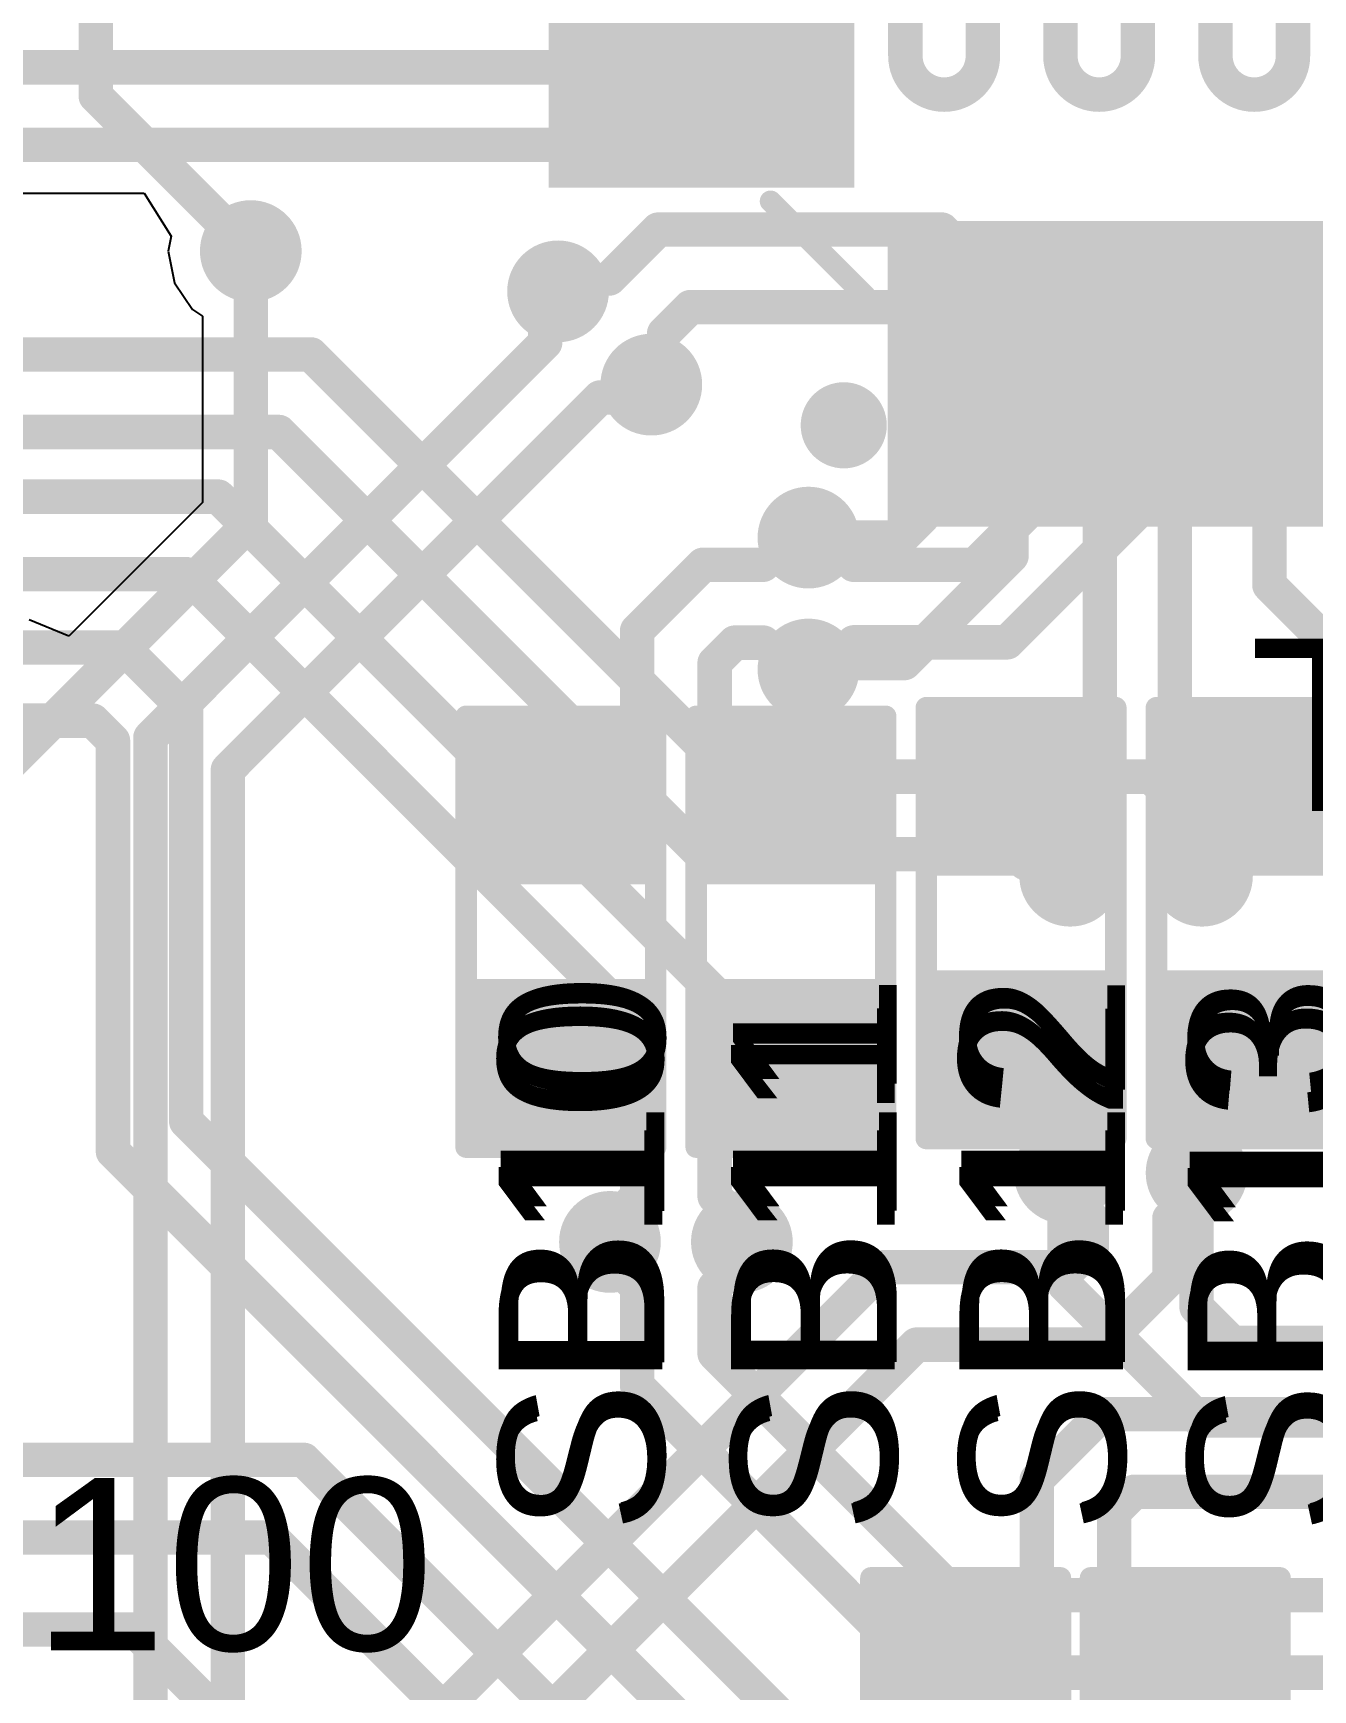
# Model space of a CAD drawing. Header units: millimetres. Extents: x -0.71 to 2.98, y -0.65 to 2.9.
# Drawn here: x 0.4425 to 0.7396, y 0.768 to 1.1526 of the extents above; entities that cross this region are included whole.
import ezdxf

# ---------------------------------------------------------------- set-up
doc = ezdxf.new("R2010")
doc.units = ezdxf.units.MM
doc.header["$MEASUREMENT"] = 0
for name, color, linetype in [('BottomLayer', 5, 'Continuous'), ('BottomOverlay', 54, 'Continuous'), ('BottomSolder', 6, 'Continuous'), ('Mechanical2', 216, 'Continuous'), ('TopLayer', 1, 'Continuous'), ('TopOverlay', 2, 'Continuous'), ('TopPaste', 8, 'Continuous'), ('TopSolder', 216, 'Continuous'), ('ViaHoleLayer', 16, 'Continuous')]:
    doc.layers.add(name, color=color, linetype=linetype)
doc.styles.add('Arial', font='', dxfattribs={"height": 0.2})
doc.styles.get('Arial').set_extended_font_data('Arial')

# ---------------------------------------------------------------- blocks, each defined once
blk = doc.blocks.new('SOLDER_BRIDGE_47')
at = {"layer": 'TopLayer'}
for points in [[(-0.045, -0.0175), (-0.045, 0.0175), (-0.015, 0.0175), (-0.015, -0.0175)], [(0.015, -0.0175), (0.015, 0.0175), (0.045, 0.0175), (0.045, -0.0175)]]:
    blk.add_hatch(color=1, dxfattribs=at).paths.add_polyline_path(points)
at = {"layer": 'TopPaste'}
for points in [[(-0.045, -0.0175), (-0.045, 0.0175), (-0.015, 0.0175), (-0.015, -0.0175)], [(0.015, -0.0175), (0.015, 0.0175), (0.045, 0.0175), (0.045, -0.0175)]]:
    blk.add_hatch(color=8, dxfattribs=at).paths.add_polyline_path(points)
at = {"layer": 'TopSolder'}
for points in [[(-0.049, -0.0215), (-0.049, 0.0215), (-0.011, 0.0215), (-0.011, -0.0215)], [(0.011, -0.0215), (0.011, 0.0215), (0.049, 0.0215), (0.049, -0.0215)]]:
    blk.add_hatch(color=216, dxfattribs=at).paths.add_polyline_path(points)
at = {"layer": 'TopOverlay', "const_width": 0.005}
for points in [[(-0.05, -0.022), (-0.05, 0.022)], [(0.05, 0.022), (-0.05, 0.022)], [(0.05, -0.022), (0.05, 0.022)], [(0.05, -0.022), (-0.05, -0.022)]]:
    blk.add_lwpolyline(points, dxfattribs=at)
at = {"layer": 'TopOverlay', "const_width": 0.0025}
for points in [[(-0.05125, 0.022, 1), (-0.04875, 0.022, 1)], [(-0.05125, 0.022, 1), (-0.04875, 0.022, 1)], [(0.04875, 0.022, 1), (0.05125, 0.022, 1)], [(0.04875, 0.022, 1), (0.05125, 0.022, 1)], [(-0.05125, -0.022, 1), (-0.04875, -0.022, 1)], [(-0.05125, -0.022, 1), (-0.04875, -0.022, 1)], [(0.04875, -0.022, 1), (0.05125, -0.022, 1)], [(0.04875, -0.022, 1), (0.05125, -0.022, 1)]]:
    blk.add_lwpolyline(points, format="xyb", close=True, dxfattribs=at)
blk = doc.blocks.new('SOLDER_BRIDGE_49')
at = {"layer": 'TopLayer'}
for points in [[(-0.045, -0.0175), (-0.045, 0.0175), (-0.015, 0.0175), (-0.015, -0.0175)], [(0.015, -0.0175), (0.015, 0.0175), (0.045, 0.0175), (0.045, -0.0175)]]:
    blk.add_hatch(color=1, dxfattribs=at).paths.add_polyline_path(points)
at = {"layer": 'TopPaste'}
for points in [[(-0.045, -0.0175), (-0.045, 0.0175), (-0.015, 0.0175), (-0.015, -0.0175)], [(0.015, -0.0175), (0.015, 0.0175), (0.045, 0.0175), (0.045, -0.0175)]]:
    blk.add_hatch(color=8, dxfattribs=at).paths.add_polyline_path(points)
at = {"layer": 'TopSolder'}
for points in [[(-0.049, -0.0215), (-0.049, 0.0215), (-0.011, 0.0215), (-0.011, -0.0215)], [(0.011, -0.0215), (0.011, 0.0215), (0.049, 0.0215), (0.049, -0.0215)]]:
    blk.add_hatch(color=216, dxfattribs=at).paths.add_polyline_path(points)
at = {"layer": 'TopOverlay', "const_width": 0.005}
for points in [[(-0.05, -0.022), (-0.05, 0.022)], [(0.05, 0.022), (-0.05, 0.022)], [(0.05, -0.022), (0.05, 0.022)], [(0.05, -0.022), (-0.05, -0.022)]]:
    blk.add_lwpolyline(points, dxfattribs=at)
at = {"layer": 'TopOverlay', "const_width": 0.0025}
for points in [[(-0.05125, 0.022, 1), (-0.04875, 0.022, 1)], [(-0.05125, 0.022, 1), (-0.04875, 0.022, 1)], [(0.04875, 0.022, 1), (0.05125, 0.022, 1)], [(0.04875, 0.022, 1), (0.05125, 0.022, 1)], [(-0.05125, -0.022, 1), (-0.04875, -0.022, 1)], [(-0.05125, -0.022, 1), (-0.04875, -0.022, 1)], [(0.04875, -0.022, 1), (0.05125, -0.022, 1)], [(0.04875, -0.022, 1), (0.05125, -0.022, 1)]]:
    blk.add_lwpolyline(points, format="xyb", close=True, dxfattribs=at)
blk = doc.blocks.new('32TQFP_251')
at = {"layer": 'TopLayer'}
for points in [[(-0.0748, 0.09055), (-0.0748, 0.15354), (-0.06299, 0.15354), (-0.06299, 0.09055)], [(-0.05512, 0.09055), (-0.05512, 0.15354), (-0.04331, 0.15354), (-0.04331, 0.09055)], [(-0.15354, 0.0748), (-0.09055, 0.0748), (-0.09055, 0.06299), (-0.15354, 0.06299)], [(-0.15354, 0.05512), (-0.09055, 0.05512), (-0.09055, 0.04331), (-0.15354, 0.04331)], [(-0.15354, 0.03543), (-0.09055, 0.03543), (-0.09055, 0.02362), (-0.15354, 0.02362)], [(-0.15354, 0.01575), (-0.09055, 0.01575), (-0.09055, 0.00394), (-0.15354, 0.00394)], [(-0.15354, -0.00394), (-0.09055, -0.00394), (-0.09055, -0.01575), (-0.15354, -0.01575)]]:
    blk.add_hatch(color=1, dxfattribs=at).paths.add_polyline_path(points)
at = {"layer": 'TopPaste'}
for points in [[(-0.0748, 0.09055), (-0.0748, 0.15354), (-0.06299, 0.15354), (-0.06299, 0.09055)], [(-0.05512, 0.09055), (-0.05512, 0.15354), (-0.04331, 0.15354), (-0.04331, 0.09055)], [(-0.15354, 0.0748), (-0.09055, 0.0748), (-0.09055, 0.06299), (-0.15354, 0.06299)], [(-0.15354, 0.05512), (-0.09055, 0.05512), (-0.09055, 0.04331), (-0.15354, 0.04331)], [(-0.15354, 0.03543), (-0.09055, 0.03543), (-0.09055, 0.02362), (-0.15354, 0.02362)], [(-0.15354, 0.01575), (-0.09055, 0.01575), (-0.09055, 0.00394), (-0.15354, 0.00394)], [(-0.15354, -0.00394), (-0.09055, -0.00394), (-0.09055, -0.01575), (-0.15354, -0.01575)]]:
    blk.add_hatch(color=8, dxfattribs=at).paths.add_polyline_path(points)
at = {"layer": 'TopSolder'}
for points in [[(-0.0788, 0.08655), (-0.0788, 0.15754), (-0.05899, 0.15754), (-0.05899, 0.08655)], [(-0.05912, 0.08655), (-0.05912, 0.15754), (-0.03931, 0.15754), (-0.03931, 0.08655)], [(-0.15754, 0.0788), (-0.08655, 0.0788), (-0.08655, 0.05899), (-0.15754, 0.05899)], [(-0.15754, 0.05912), (-0.08655, 0.05912), (-0.08655, 0.03931), (-0.15754, 0.03931)], [(-0.15754, 0.03943), (-0.08655, 0.03943), (-0.08655, 0.01962), (-0.15754, 0.01962)], [(-0.15754, 0.01975), (-0.08655, 0.01975), (-0.08655, -0.00006), (-0.15754, -0.00006)], [(-0.15754, 0.00006), (-0.08655, 0.00006), (-0.08655, -0.01975), (-0.15754, -0.01975)], [(-0.15754, -0.01962), (-0.08655, -0.01962), (-0.08655, -0.03943), (-0.15754, -0.03943)]]:
    blk.add_hatch(color=216, dxfattribs=at).paths.add_polyline_path(points)
at = {"layer": 'TopOverlay', "const_width": 0.005}
blk.add_lwpolyline([(-0.082, 0.106), (-0.104, 0.084)], dxfattribs=at)
at = {"layer": 'TopOverlay'}
for points, const_width in [([(-0.08325, 0.106, 1), (-0.08075, 0.106, 1)], 0.0025), ([(-0.129, 0.089, 1), (-0.139, 0.089, 1)], 0.01), ([(-0.1415, 0.089, 1), (-0.1365, 0.089, 1)], 0.005), ([(-0.1315, 0.089, 1), (-0.1265, 0.089, 1)], 0.005), ([(-0.10525, 0.084, 1), (-0.10275, 0.084, 1)], 0.0025)]:
    blk.add_lwpolyline(points, format="xyb", close=True, dxfattribs=dict(at, const_width=const_width))
blk = doc.blocks.new('SOLDER_BRIDGE_282')
at = {"layer": 'TopLayer'}
for points in [[(-0.045, -0.0175), (-0.045, 0.0175), (-0.015, 0.0175), (-0.015, -0.0175)], [(0.015, -0.0175), (0.015, 0.0175), (0.045, 0.0175), (0.045, -0.0175)]]:
    blk.add_hatch(color=1, dxfattribs=at).paths.add_polyline_path(points)
at = {"layer": 'TopPaste'}
for points in [[(-0.045, -0.0175), (-0.045, 0.0175), (-0.015, 0.0175), (-0.015, -0.0175)], [(0.015, -0.0175), (0.015, 0.0175), (0.045, 0.0175), (0.045, -0.0175)]]:
    blk.add_hatch(color=8, dxfattribs=at).paths.add_polyline_path(points)
at = {"layer": 'TopSolder'}
for points in [[(-0.049, -0.0215), (-0.049, 0.0215), (-0.011, 0.0215), (-0.011, -0.0215)], [(0.011, -0.0215), (0.011, 0.0215), (0.049, 0.0215), (0.049, -0.0215)]]:
    blk.add_hatch(color=216, dxfattribs=at).paths.add_polyline_path(points)
at = {"layer": 'TopOverlay', "const_width": 0.005}
for points in [[(-0.05, 0.022), (-0.05, -0.022)], [(-0.05, 0.022), (0.05, 0.022)], [(0.05, 0.022), (0.05, -0.022)], [(-0.05, -0.022), (0.05, -0.022)]]:
    blk.add_lwpolyline(points, dxfattribs=at)
at = {"layer": 'TopOverlay', "const_width": 0.0025}
for points in [[(-0.05125, 0.022, 1), (-0.04875, 0.022, 1)], [(-0.05125, 0.022, 1), (-0.04875, 0.022, 1)], [(0.04875, 0.022, 1), (0.05125, 0.022, 1)], [(0.04875, 0.022, 1), (0.05125, 0.022, 1)], [(-0.05125, -0.022, 1), (-0.04875, -0.022, 1)], [(-0.05125, -0.022, 1), (-0.04875, -0.022, 1)], [(0.04875, -0.022, 1), (0.05125, -0.022, 1)], [(0.04875, -0.022, 1), (0.05125, -0.022, 1)]]:
    blk.add_lwpolyline(points, format="xyb", close=True, dxfattribs=at)
at = {"layer": 'TopOverlay'}
blk.add_text('SB13', height=0.038, dxfattribs=at).set_placement((-0.1419, -0.02326))
blk = doc.blocks.new('SOLDER_BRIDGE_283')
at = {"layer": 'TopLayer'}
for points in [[(-0.045, -0.0175), (-0.045, 0.0175), (-0.015, 0.0175), (-0.015, -0.0175)], [(0.015, -0.0175), (0.015, 0.0175), (0.045, 0.0175), (0.045, -0.0175)]]:
    blk.add_hatch(color=1, dxfattribs=at).paths.add_polyline_path(points)
at = {"layer": 'TopPaste'}
for points in [[(-0.045, -0.0175), (-0.045, 0.0175), (-0.015, 0.0175), (-0.015, -0.0175)], [(0.015, -0.0175), (0.015, 0.0175), (0.045, 0.0175), (0.045, -0.0175)]]:
    blk.add_hatch(color=8, dxfattribs=at).paths.add_polyline_path(points)
at = {"layer": 'TopSolder'}
for points in [[(-0.049, -0.0215), (-0.049, 0.0215), (-0.011, 0.0215), (-0.011, -0.0215)], [(0.011, -0.0215), (0.011, 0.0215), (0.049, 0.0215), (0.049, -0.0215)]]:
    blk.add_hatch(color=216, dxfattribs=at).paths.add_polyline_path(points)
at = {"layer": 'TopOverlay', "const_width": 0.005}
for points in [[(-0.05, 0.022), (0.05, 0.022)], [(-0.05, 0.022), (-0.05, -0.022)], [(0.05, 0.022), (0.05, -0.022)], [(-0.05, -0.022), (0.05, -0.022)]]:
    blk.add_lwpolyline(points, dxfattribs=at)
at = {"layer": 'TopOverlay', "const_width": 0.0025}
for points in [[(-0.05125, 0.022, 1), (-0.04875, 0.022, 1)], [(-0.05125, 0.022, 1), (-0.04875, 0.022, 1)], [(0.04875, 0.022, 1), (0.05125, 0.022, 1)], [(0.04875, 0.022, 1), (0.05125, 0.022, 1)], [(-0.05125, -0.022, 1), (-0.04875, -0.022, 1)], [(-0.05125, -0.022, 1), (-0.04875, -0.022, 1)], [(0.04875, -0.022, 1), (0.05125, -0.022, 1)], [(0.04875, -0.022, 1), (0.05125, -0.022, 1)]]:
    blk.add_lwpolyline(points, format="xyb", close=True, dxfattribs=at)
at = {"layer": 'TopOverlay'}
blk.add_text('SB12', height=0.038, dxfattribs=at).set_placement((-0.141643, -0.023686))
blk = doc.blocks.new('SOLDER_BRIDGE_284')
at = {"layer": 'TopLayer'}
for points in [[(-0.045, -0.0175), (-0.045, 0.0175), (-0.015, 0.0175), (-0.015, -0.0175)], [(0.015, -0.0175), (0.015, 0.0175), (0.045, 0.0175), (0.045, -0.0175)]]:
    blk.add_hatch(color=1, dxfattribs=at).paths.add_polyline_path(points)
at = {"layer": 'TopPaste'}
for points in [[(-0.045, -0.0175), (-0.045, 0.0175), (-0.015, 0.0175), (-0.015, -0.0175)], [(0.015, -0.0175), (0.015, 0.0175), (0.045, 0.0175), (0.045, -0.0175)]]:
    blk.add_hatch(color=8, dxfattribs=at).paths.add_polyline_path(points)
at = {"layer": 'TopSolder'}
for points in [[(-0.049, -0.0215), (-0.049, 0.0215), (-0.011, 0.0215), (-0.011, -0.0215)], [(0.011, -0.0215), (0.011, 0.0215), (0.049, 0.0215), (0.049, -0.0215)]]:
    blk.add_hatch(color=216, dxfattribs=at).paths.add_polyline_path(points)
at = {"layer": 'TopOverlay', "const_width": 0.005}
for points in [[(-0.05, 0.022), (-0.05, -0.022)], [(-0.05, 0.022), (0.05, 0.022)], [(0.05, 0.022), (0.05, -0.022)], [(-0.05, -0.022), (0.05, -0.022)]]:
    blk.add_lwpolyline(points, dxfattribs=at)
at = {"layer": 'TopOverlay', "const_width": 0.0025}
for points in [[(-0.05125, 0.022, 1), (-0.04875, 0.022, 1)], [(-0.05125, 0.022, 1), (-0.04875, 0.022, 1)], [(0.04875, 0.022, 1), (0.05125, 0.022, 1)], [(0.04875, 0.022, 1), (0.05125, 0.022, 1)], [(-0.05125, -0.022, 1), (-0.04875, -0.022, 1)], [(-0.05125, -0.022, 1), (-0.04875, -0.022, 1)], [(0.04875, -0.022, 1), (0.05125, -0.022, 1)], [(0.04875, -0.022, 1), (0.05125, -0.022, 1)]]:
    blk.add_lwpolyline(points, format="xyb", close=True, dxfattribs=at)
at = {"layer": 'TopOverlay'}
blk.add_text('SB11', height=0.038, dxfattribs=at).set_placement((-0.139643, -0.024115))
blk = doc.blocks.new('SOLDER_BRIDGE_285')
at = {"layer": 'TopLayer'}
for points in [[(-0.045, -0.0175), (-0.045, 0.0175), (-0.015, 0.0175), (-0.015, -0.0175)], [(0.015, -0.0175), (0.015, 0.0175), (0.045, 0.0175), (0.045, -0.0175)]]:
    blk.add_hatch(color=1, dxfattribs=at).paths.add_polyline_path(points)
at = {"layer": 'TopPaste'}
for points in [[(-0.045, -0.0175), (-0.045, 0.0175), (-0.015, 0.0175), (-0.015, -0.0175)], [(0.015, -0.0175), (0.015, 0.0175), (0.045, 0.0175), (0.045, -0.0175)]]:
    blk.add_hatch(color=8, dxfattribs=at).paths.add_polyline_path(points)
at = {"layer": 'TopSolder'}
for points in [[(-0.049, -0.0215), (-0.049, 0.0215), (-0.011, 0.0215), (-0.011, -0.0215)], [(0.011, -0.0215), (0.011, 0.0215), (0.049, 0.0215), (0.049, -0.0215)]]:
    blk.add_hatch(color=216, dxfattribs=at).paths.add_polyline_path(points)
at = {"layer": 'TopOverlay', "const_width": 0.005}
for points in [[(-0.05, 0.022), (-0.05, -0.022)], [(-0.05, 0.022), (0.05, 0.022)], [(0.05, 0.022), (0.05, -0.022)], [(-0.05, -0.022), (0.05, -0.022)]]:
    blk.add_lwpolyline(points, dxfattribs=at)
at = {"layer": 'TopOverlay', "const_width": 0.0025}
for points in [[(-0.05125, 0.022, 1), (-0.04875, 0.022, 1)], [(-0.05125, 0.022, 1), (-0.04875, 0.022, 1)], [(0.04875, 0.022, 1), (0.05125, 0.022, 1)], [(0.04875, 0.022, 1), (0.05125, 0.022, 1)], [(-0.05125, -0.022, 1), (-0.04875, -0.022, 1)], [(-0.05125, -0.022, 1), (-0.04875, -0.022, 1)], [(0.04875, -0.022, 1), (0.05125, -0.022, 1)], [(0.04875, -0.022, 1), (0.05125, -0.022, 1)]]:
    blk.add_lwpolyline(points, format="xyb", close=True, dxfattribs=at)
at = {"layer": 'TopOverlay'}
blk.add_text('SB10', height=0.038, dxfattribs=at).set_placement((-0.13968, -0.02354))

msp = doc.modelspace()

# ---------------------------------------------------------------- hatches: boundary and pattern name
at = {"layer": 'BottomLayer'}
h = msp.add_hatch(color=5, dxfattribs=at)
edge = h.paths.add_edge_path()
edge.add_arc((0.493, 1.102), 0.01181, 0, 360)
h = msp.add_hatch(color=5, dxfattribs=at)
edge = h.paths.add_edge_path()
edge.add_arc((0.56435, 1.09265), 0.01181, 0, 360)
h = msp.add_hatch(color=5, dxfattribs=at)
edge = h.paths.add_edge_path()
edge.add_arc((0.586, 1.071), 0.01181, 0, 360)
h = msp.add_hatch(color=5, dxfattribs=at)
edge = h.paths.add_edge_path()
edge.add_arc((0.62249, 1.03549), 0.01181, 0, 360)
h = msp.add_hatch(color=5, dxfattribs=at)
edge = h.paths.add_edge_path()
edge.add_arc((0.62249, 1.00487), 0.01181, 0, 360)
h = msp.add_hatch(color=5, dxfattribs=at)
edge = h.paths.add_edge_path()
edge.add_arc((0.68326, 0.957), 0.01181, 0, 360)
h = msp.add_hatch(color=5, dxfattribs=at)
edge = h.paths.add_edge_path()
edge.add_arc((0.71388, 0.957), 0.01181, 0, 360)
h = msp.add_hatch(color=5, dxfattribs=at)
edge = h.paths.add_edge_path()
edge.add_arc((0.682, 0.888), 0.01181, 0, 360)
h = msp.add_hatch(color=5, dxfattribs=at)
edge = h.paths.add_edge_path()
edge.add_arc((0.71262, 0.888), 0.01181, 0, 360)
h = msp.add_hatch(color=5, dxfattribs=at)
edge = h.paths.add_edge_path()
edge.add_arc((0.5764, 0.872), 0.01181, 0, 360)
h = msp.add_hatch(color=5, dxfattribs=at)
edge = h.paths.add_edge_path()
edge.add_arc((0.60703, 0.872), 0.01181, 0, 360)
at = {"layer": 'BottomSolder'}
h = msp.add_hatch(color=6, dxfattribs=at)
edge = h.paths.add_edge_path()
edge.add_arc((0.493, 1.102), 0.00791, 0, 360)
h = msp.add_hatch(color=6, dxfattribs=at)
edge = h.paths.add_edge_path()
edge.add_arc((0.56435, 1.09265), 0.00791, 0, 360)
h = msp.add_hatch(color=6, dxfattribs=at)
edge = h.paths.add_edge_path()
edge.add_arc((0.586, 1.071), 0.00791, 0, 360)
h = msp.add_hatch(color=6, dxfattribs=at)
edge = h.paths.add_edge_path()
edge.add_arc((0.62249, 1.03549), 0.00791, 0, 360)
h = msp.add_hatch(color=6, dxfattribs=at)
edge = h.paths.add_edge_path()
edge.add_arc((0.62249, 1.00487), 0.00791, 0, 360)
h = msp.add_hatch(color=6, dxfattribs=at)
edge = h.paths.add_edge_path()
edge.add_arc((0.68326, 0.957), 0.00791, 0, 360)
h = msp.add_hatch(color=6, dxfattribs=at)
edge = h.paths.add_edge_path()
edge.add_arc((0.71388, 0.957), 0.00791, 0, 360)
h = msp.add_hatch(color=6, dxfattribs=at)
edge = h.paths.add_edge_path()
edge.add_arc((0.682, 0.888), 0.00791, 0, 360)
h = msp.add_hatch(color=6, dxfattribs=at)
edge = h.paths.add_edge_path()
edge.add_arc((0.71262, 0.888), 0.00791, 0, 360)
h = msp.add_hatch(color=6, dxfattribs=at)
edge = h.paths.add_edge_path()
edge.add_arc((0.5764, 0.872), 0.00791, 0, 360)
h = msp.add_hatch(color=6, dxfattribs=at)
edge = h.paths.add_edge_path()
edge.add_arc((0.60703, 0.872), 0.00791, 0, 360)
at = {"layer": 'TopLayer'}
h = msp.add_hatch(color=1, dxfattribs=at)
edge = h.paths.add_edge_path()
edge.add_arc((0.493, 1.102), 0.01181, 0, 360)
h = msp.add_hatch(color=1, dxfattribs=at)
edge = h.paths.add_edge_path()
edge.add_arc((0.56435, 1.09265), 0.01181, 0, 360)
h = msp.add_hatch(color=1, dxfattribs=at)
edge = h.paths.add_edge_path()
edge.add_arc((0.586, 1.071), 0.01181, 0, 360)
h = msp.add_hatch(color=1, dxfattribs=at)
edge = h.paths.add_edge_path()
edge.add_arc((0.62249, 1.03549), 0.01181, 0, 360)
h = msp.add_hatch(color=1, dxfattribs=at)
edge = h.paths.add_edge_path()
edge.add_arc((0.62249, 1.00487), 0.01181, 0, 360)
h = msp.add_hatch(color=1, dxfattribs=at)
edge = h.paths.add_edge_path()
edge.add_arc((0.68326, 0.957), 0.01181, 0, 360)
h = msp.add_hatch(color=1, dxfattribs=at)
edge = h.paths.add_edge_path()
edge.add_arc((0.71388, 0.957), 0.01181, 0, 360)
h = msp.add_hatch(color=1, dxfattribs=at)
edge = h.paths.add_edge_path()
edge.add_arc((0.682, 0.888), 0.01181, 0, 360)
h = msp.add_hatch(color=1, dxfattribs=at)
edge = h.paths.add_edge_path()
edge.add_arc((0.71262, 0.888), 0.01181, 0, 360)
h = msp.add_hatch(color=1, dxfattribs=at)
edge = h.paths.add_edge_path()
edge.add_arc((0.5764, 0.872), 0.01181, 0, 360)
h = msp.add_hatch(color=1, dxfattribs=at)
edge = h.paths.add_edge_path()
edge.add_arc((0.60703, 0.872), 0.01181, 0, 360)
at = {"layer": 'TopSolder'}
h = msp.add_hatch(color=216, dxfattribs=at)
edge = h.paths.add_edge_path()
edge.add_arc((0.493, 1.102), 0.00791, 0, 360)
h = msp.add_hatch(color=216, dxfattribs=at)
edge = h.paths.add_edge_path()
edge.add_arc((0.56435, 1.09265), 0.00791, 0, 360)
h = msp.add_hatch(color=216, dxfattribs=at)
edge = h.paths.add_edge_path()
edge.add_arc((0.586, 1.071), 0.00791, 0, 360)
h = msp.add_hatch(color=216, dxfattribs=at)
edge = h.paths.add_edge_path()
edge.add_arc((0.62249, 1.03549), 0.00791, 0, 360)
h = msp.add_hatch(color=216, dxfattribs=at)
edge = h.paths.add_edge_path()
edge.add_arc((0.62249, 1.00487), 0.00791, 0, 360)
h = msp.add_hatch(color=216, dxfattribs=at)
edge = h.paths.add_edge_path()
edge.add_arc((0.68326, 0.957), 0.00791, 0, 360)
h = msp.add_hatch(color=216, dxfattribs=at)
edge = h.paths.add_edge_path()
edge.add_arc((0.71388, 0.957), 0.00791, 0, 360)
h = msp.add_hatch(color=216, dxfattribs=at)
edge = h.paths.add_edge_path()
edge.add_arc((0.682, 0.888), 0.00791, 0, 360)
h = msp.add_hatch(color=216, dxfattribs=at)
edge = h.paths.add_edge_path()
edge.add_arc((0.71262, 0.888), 0.00791, 0, 360)
h = msp.add_hatch(color=216, dxfattribs=at)
edge = h.paths.add_edge_path()
edge.add_arc((0.5764, 0.872), 0.00791, 0, 360)
h = msp.add_hatch(color=216, dxfattribs=at)
edge = h.paths.add_edge_path()
edge.add_arc((0.60703, 0.872), 0.00791, 0, 360)
at = {"layer": 'ViaHoleLayer'}
h = msp.add_hatch(color=16, dxfattribs=at)
edge = h.paths.add_edge_path()
edge.add_arc((0.493, 1.102), 0.00591, 0, 360)
h = msp.add_hatch(color=16, dxfattribs=at)
edge = h.paths.add_edge_path()
edge.add_arc((0.56435, 1.09265), 0.00591, 0, 360)
h = msp.add_hatch(color=16, dxfattribs=at)
edge = h.paths.add_edge_path()
edge.add_arc((0.586, 1.071), 0.00591, 0, 360)
h = msp.add_hatch(color=16, dxfattribs=at)
edge = h.paths.add_edge_path()
edge.add_arc((0.62249, 1.03549), 0.00591, 0, 360)
h = msp.add_hatch(color=16, dxfattribs=at)
edge = h.paths.add_edge_path()
edge.add_arc((0.62249, 1.00487), 0.00591, 0, 360)
h = msp.add_hatch(color=16, dxfattribs=at)
edge = h.paths.add_edge_path()
edge.add_arc((0.68326, 0.957), 0.00591, 0, 360)
h = msp.add_hatch(color=16, dxfattribs=at)
edge = h.paths.add_edge_path()
edge.add_arc((0.71388, 0.957), 0.00591, 0, 360)
h = msp.add_hatch(color=16, dxfattribs=at)
edge = h.paths.add_edge_path()
edge.add_arc((0.682, 0.888), 0.00591, 0, 360)
h = msp.add_hatch(color=16, dxfattribs=at)
edge = h.paths.add_edge_path()
edge.add_arc((0.71262, 0.888), 0.00591, 0, 360)
h = msp.add_hatch(color=16, dxfattribs=at)
edge = h.paths.add_edge_path()
edge.add_arc((0.5764, 0.872), 0.00591, 0, 360)
h = msp.add_hatch(color=16, dxfattribs=at)
edge = h.paths.add_edge_path()
edge.add_arc((0.60703, 0.872), 0.00591, 0, 360)

# ---------------------------------------------------------------- linework, layer by layer
at = {"layer": 'BottomLayer', "const_width": 0.008}
for points in [[(0.457, 1.138), (0.457, 1.223)], [(0.645, 1.14732), (0.645, 1.16869)], [(0.663, 1.14732), (0.663, 1.16869)], [(0.681, 1.14732), (0.681, 1.16869)], [(0.699, 1.14732), (0.699, 1.16869)], [(0.717, 1.14732), (0.717, 1.16869)], [(0.735, 1.14732), (0.735, 1.16869)], [(0.457, 1.138), (0.493, 1.102)], [(0.57626, 1.09564), (0.58761, 1.10699)], [(0.58761, 1.10699), (0.65347, 1.10699)], [(0.65347, 1.10699), (0.698, 1.06246)], [(0.58899, 1.08291), (0.59506, 1.08899)], [(0.59506, 1.08899), (0.64601, 1.08899)], [(0.64601, 1.08899), (0.68, 1.055)], [(0.137, 1.078), (0.507, 1.078)], [(0.507, 1.078), (0.605, 0.98)], [(0.698, 1.04054), (0.698, 1.06246)], [(0.137, 1.06), (0.49954, 1.06)], [(0.49954, 1.06), (0.59754, 0.962)], [(0.68, 1.048), (0.68, 1.055)], [(0.66118, 1.02918), (0.68, 1.048)], [(0.213, 1.045), (0.48546, 1.045)], [(0.48546, 1.045), (0.60071, 0.92974)], [(0.66864, 1.01118), (0.698, 1.04054)], [(0.62249, 1.03549), (0.62672, 1.03549)], [(0.62672, 1.03549), (0.63303, 1.02918)], [(0.18869, 1.027), (0.478, 1.027)], [(0.478, 1.027), (0.58271, 0.92229)], [(0.63303, 1.02918), (0.66118, 1.02918)], [(0.40382, 1.01), (0.46336, 1.01)], [(0.46336, 1.01), (0.478, 0.99536)], [(0.62672, 1.00487), (0.63303, 1.01118)], [(0.63303, 1.01118), (0.66864, 1.01118)], [(0.62249, 1.00487), (0.62672, 1.00487)], [(0.41086, 0.993), (0.45631, 0.993)], [(0.45631, 0.993), (0.461, 0.98831)], [(0.478, 0.9), (0.478, 0.99536)], [(0.461, 0.89296), (0.461, 0.98831)], [(0.605, 0.98), (0.702, 0.98)], [(0.702, 0.98), (0.71089, 0.97111)], [(0.71089, 0.95999), (0.71089, 0.97111)], [(0.59754, 0.962), (0.67076, 0.962)], [(0.67076, 0.962), (0.67277, 0.95999)], [(0.67277, 0.95999), (0.68027, 0.95999)], [(0.68027, 0.95999), (0.68326, 0.957)], [(0.71089, 0.95999), (0.71388, 0.957)], [(0.60071, 0.88254), (0.60071, 0.92974)], [(0.58271, 0.88254), (0.58271, 0.92229)], [(0.478, 0.9), (0.623, 0.755)], [(0.461, 0.89296), (0.61596, 0.738)], [(0.682, 0.862), (0.682, 0.888)], [(0.71262, 0.85683), (0.71262, 0.888)], [(0.5764, 0.87623), (0.58271, 0.88254)], [(0.60071, 0.88254), (0.60703, 0.87623)], [(0.5764, 0.872), (0.5764, 0.87623)], [(0.60703, 0.872), (0.60703, 0.87623)], [(0.5764, 0.86777), (0.5764, 0.872)], [(0.60703, 0.86777), (0.60703, 0.872)], [(0.5764, 0.86777), (0.58271, 0.86146)], [(0.60071, 0.86146), (0.60703, 0.86777)], [(0.58271, 0.8386), (0.58271, 0.86146)], [(0.60071, 0.84605), (0.60071, 0.86146)], [(0.682, 0.862), (0.71347, 0.83053)], [(0.71262, 0.85683), (0.72092, 0.84853)], [(0.60071, 0.84605), (0.65675, 0.79001)], [(0.72092, 0.84853), (0.98253, 0.84853)], [(0.58271, 0.8386), (0.6493, 0.77201)], [(0.71347, 0.83053), (0.98999, 0.83053)], [(0.23502, 0.82139), (0.50532, 0.82139)], [(0.50532, 0.82139), (0.63671, 0.69)], [(0.24, 0.80339), (0.49786, 0.80339)], [(0.49786, 0.80339), (0.62925, 0.672)], [(0.65675, 0.79001), (0.99201, 0.79001)], [(0.28754, 0.782), (0.46579, 0.782)], [(0.46579, 0.782), (0.48102, 0.76677)], [(0.6493, 0.77201), (0.99947, 0.77201)], [(0.48102, 0.75921), (0.48102, 0.76677)]]:
    msp.add_lwpolyline(points, dxfattribs=at)
at = {"layer": 'BottomLayer', "const_width": 0.004}
for points in [[(0.643, 1.14732, 1), (0.647, 1.14732, 1)], [(0.643, 1.14732, 1), (0.647, 1.14732, 1)], [(0.661, 1.14732, 1), (0.665, 1.14732, 1)], [(0.661, 1.14732, 1), (0.665, 1.14732, 1)], [(0.679, 1.14732, 1), (0.683, 1.14732, 1)], [(0.679, 1.14732, 1), (0.683, 1.14732, 1)], [(0.697, 1.14732, 1), (0.701, 1.14732, 1)], [(0.697, 1.14732, 1), (0.701, 1.14732, 1)], [(0.715, 1.14732, 1), (0.719, 1.14732, 1)], [(0.715, 1.14732, 1), (0.719, 1.14732, 1)], [(0.733, 1.14732, 1), (0.737, 1.14732, 1)], [(0.733, 1.14732, 1), (0.737, 1.14732, 1)], [(0.455, 1.138, 1), (0.459, 1.138, 1)], [(0.455, 1.138, 1), (0.459, 1.138, 1)], [(0.58561, 1.10699, 1), (0.58961, 1.10699, 1)], [(0.58561, 1.10699, 1), (0.58961, 1.10699, 1)], [(0.65147, 1.10699, 1), (0.65547, 1.10699, 1)], [(0.65147, 1.10699, 1), (0.65547, 1.10699, 1)], [(0.491, 1.102, 1), (0.495, 1.102, 1)], [(0.57426, 1.09564, 1), (0.57826, 1.09564, 1)], [(0.59306, 1.08899, 1), (0.59706, 1.08899, 1)], [(0.59306, 1.08899, 1), (0.59706, 1.08899, 1)], [(0.64401, 1.08899, 1), (0.64801, 1.08899, 1)], [(0.64401, 1.08899, 1), (0.64801, 1.08899, 1)], [(0.58699, 1.08291, 1), (0.59099, 1.08291, 1)], [(0.505, 1.078, 1), (0.509, 1.078, 1)], [(0.505, 1.078, 1), (0.509, 1.078, 1)], [(0.696, 1.06246, 1), (0.7, 1.06246, 1)], [(0.696, 1.06246, 1), (0.7, 1.06246, 1)], [(0.49754, 1.06, 1), (0.50154, 1.06, 1)], [(0.49754, 1.06, 1), (0.50154, 1.06, 1)], [(0.678, 1.055, 1), (0.682, 1.055, 1)], [(0.678, 1.055, 1), (0.682, 1.055, 1)], [(0.678, 1.048, 1), (0.682, 1.048, 1)], [(0.678, 1.048, 1), (0.682, 1.048, 1)], [(0.48346, 1.045, 1), (0.48746, 1.045, 1)], [(0.48346, 1.045, 1), (0.48746, 1.045, 1)], [(0.696, 1.04054, 1), (0.7, 1.04054, 1)], [(0.696, 1.04054, 1), (0.7, 1.04054, 1)], [(0.62049, 1.03549, 1), (0.62449, 1.03549, 1)], [(0.62472, 1.03549, 1), (0.62872, 1.03549, 1)], [(0.62472, 1.03549, 1), (0.62872, 1.03549, 1)], [(0.476, 1.027, 1), (0.48, 1.027, 1)], [(0.476, 1.027, 1), (0.48, 1.027, 1)], [(0.63103, 1.02918, 1), (0.63503, 1.02918, 1)], [(0.63103, 1.02918, 1), (0.63503, 1.02918, 1)], [(0.65918, 1.02918, 1), (0.66318, 1.02918, 1)], [(0.65918, 1.02918, 1), (0.66318, 1.02918, 1)], [(0.46136, 1.01, 1), (0.46536, 1.01, 1)], [(0.46136, 1.01, 1), (0.46536, 1.01, 1)], [(0.63103, 1.01118, 1), (0.63503, 1.01118, 1)], [(0.63103, 1.01118, 1), (0.63503, 1.01118, 1)], [(0.66664, 1.01118, 1), (0.67064, 1.01118, 1)], [(0.66664, 1.01118, 1), (0.67064, 1.01118, 1)], [(0.62049, 1.00487, 1), (0.62449, 1.00487, 1)], [(0.62472, 1.00487, 1), (0.62872, 1.00487, 1)], [(0.62472, 1.00487, 1), (0.62872, 1.00487, 1)], [(0.45431, 0.993, 1), (0.45831, 0.993, 1)], [(0.45431, 0.993, 1), (0.45831, 0.993, 1)], [(0.476, 0.99536, 1), (0.48, 0.99536, 1)], [(0.476, 0.99536, 1), (0.48, 0.99536, 1)], [(0.459, 0.98831, 1), (0.463, 0.98831, 1)], [(0.459, 0.98831, 1), (0.463, 0.98831, 1)], [(0.603, 0.98, 1), (0.607, 0.98, 1)], [(0.603, 0.98, 1), (0.607, 0.98, 1)], [(0.7, 0.98, 1), (0.704, 0.98, 1)], [(0.7, 0.98, 1), (0.704, 0.98, 1)], [(0.70889, 0.97111, 1), (0.71289, 0.97111, 1)], [(0.70889, 0.97111, 1), (0.71289, 0.97111, 1)], [(0.59554, 0.962, 1), (0.59954, 0.962, 1)], [(0.59554, 0.962, 1), (0.59954, 0.962, 1)], [(0.66876, 0.962, 1), (0.67276, 0.962, 1)], [(0.66876, 0.962, 1), (0.67276, 0.962, 1)], [(0.67077, 0.95999, 1), (0.67477, 0.95999, 1)], [(0.67077, 0.95999, 1), (0.67477, 0.95999, 1)], [(0.67827, 0.95999, 1), (0.68227, 0.95999, 1)], [(0.67827, 0.95999, 1), (0.68227, 0.95999, 1)], [(0.70889, 0.95999, 1), (0.71289, 0.95999, 1)], [(0.70889, 0.95999, 1), (0.71289, 0.95999, 1)], [(0.68126, 0.957, 1), (0.68526, 0.957, 1)], [(0.71188, 0.957, 1), (0.71588, 0.957, 1)], [(0.59871, 0.92974, 1), (0.60271, 0.92974, 1)], [(0.59871, 0.92974, 1), (0.60271, 0.92974, 1)], [(0.58071, 0.92229, 1), (0.58471, 0.92229, 1)], [(0.58071, 0.92229, 1), (0.58471, 0.92229, 1)], [(0.476, 0.9, 1), (0.48, 0.9, 1)], [(0.476, 0.9, 1), (0.48, 0.9, 1)], [(0.459, 0.89296, 1), (0.463, 0.89296, 1)], [(0.459, 0.89296, 1), (0.463, 0.89296, 1)], [(0.68, 0.888, 1), (0.684, 0.888, 1)], [(0.71062, 0.888, 1), (0.71462, 0.888, 1)], [(0.58071, 0.88254, 1), (0.58471, 0.88254, 1)], [(0.58071, 0.88254, 1), (0.58471, 0.88254, 1)], [(0.59871, 0.88254, 1), (0.60271, 0.88254, 1)], [(0.59871, 0.88254, 1), (0.60271, 0.88254, 1)], [(0.5744, 0.87623, 1), (0.5784, 0.87623, 1)], [(0.5744, 0.87623, 1), (0.5784, 0.87623, 1)], [(0.60503, 0.87623, 1), (0.60903, 0.87623, 1)], [(0.60503, 0.87623, 1), (0.60903, 0.87623, 1)], [(0.5744, 0.872, 1), (0.5784, 0.872, 1)], [(0.5744, 0.872, 1), (0.5784, 0.872, 1)], [(0.60503, 0.872, 1), (0.60903, 0.872, 1)], [(0.60503, 0.872, 1), (0.60903, 0.872, 1)], [(0.5744, 0.86777, 1), (0.5784, 0.86777, 1)], [(0.5744, 0.86777, 1), (0.5784, 0.86777, 1)], [(0.60503, 0.86777, 1), (0.60903, 0.86777, 1)], [(0.60503, 0.86777, 1), (0.60903, 0.86777, 1)], [(0.58071, 0.86146, 1), (0.58471, 0.86146, 1)], [(0.58071, 0.86146, 1), (0.58471, 0.86146, 1)], [(0.59871, 0.86146, 1), (0.60271, 0.86146, 1)], [(0.59871, 0.86146, 1), (0.60271, 0.86146, 1)], [(0.68, 0.862, 1), (0.684, 0.862, 1)], [(0.68, 0.862, 1), (0.684, 0.862, 1)], [(0.71062, 0.85683, 1), (0.71462, 0.85683, 1)], [(0.71062, 0.85683, 1), (0.71462, 0.85683, 1)], [(0.59871, 0.84605, 1), (0.60271, 0.84605, 1)], [(0.59871, 0.84605, 1), (0.60271, 0.84605, 1)], [(0.71892, 0.84853, 1), (0.72292, 0.84853, 1)], [(0.71892, 0.84853, 1), (0.72292, 0.84853, 1)], [(0.58071, 0.8386, 1), (0.58471, 0.8386, 1)], [(0.58071, 0.8386, 1), (0.58471, 0.8386, 1)], [(0.71147, 0.83053, 1), (0.71547, 0.83053, 1)], [(0.71147, 0.83053, 1), (0.71547, 0.83053, 1)], [(0.50332, 0.82139, 1), (0.50732, 0.82139, 1)], [(0.50332, 0.82139, 1), (0.50732, 0.82139, 1)], [(0.49586, 0.80339, 1), (0.49986, 0.80339, 1)], [(0.49586, 0.80339, 1), (0.49986, 0.80339, 1)], [(0.65475, 0.79001, 1), (0.65875, 0.79001, 1)], [(0.65475, 0.79001, 1), (0.65875, 0.79001, 1)], [(0.46379, 0.782, 1), (0.46779, 0.782, 1)], [(0.46379, 0.782, 1), (0.46779, 0.782, 1)], [(0.6473, 0.77201, 1), (0.6513, 0.77201, 1)], [(0.6473, 0.77201, 1), (0.6513, 0.77201, 1)], [(0.47902, 0.76677, 1), (0.48302, 0.76677, 1)], [(0.47902, 0.76677, 1), (0.48302, 0.76677, 1)]]:
    msp.add_lwpolyline(points, format="xyb", close=True, dxfattribs=at)
at = {"layer": 'BottomLayer', "const_width": 0.008}
for points in [[(0.663, 1.14732, -1), (0.645, 1.14732)], [(0.699, 1.14732, -1), (0.681, 1.14732)], [(0.735, 1.14732, -1), (0.717, 1.14732)]]:
    msp.add_lwpolyline(points, format="xyb", dxfattribs=at)
at = {"layer": 'Mechanical2', "const_width": 0.01}
msp.add_lwpolyline([(2.97335, 1.12706, 1), (-0.56996, 1.12706, 1)], format="xyb", close=True, dxfattribs=at)
at = {"layer": 'TopLayer'}
for p, q in [((0.43963, 1.11545), (0.46825, 1.11545)), ((0.46825, 1.11545), (0.47451, 1.10545)), ((0.47451, 1.10545), (0.47382, 1.102)), ((0.47382, 1.102), (0.47528, 1.09466)), ((0.47528, 1.09466), (0.47944, 1.08844)), ((0.47944, 1.08844), (0.48178, 1.08687)), ((0.48178, 1.08687), (0.48178, 1.04365)), ((0.48178, 1.04365), (0.45074, 1.0126)), ((0.45074, 1.0126), (0.4415, 1.01643))]:
    msp.add_line(p, q, dxfattribs=at)
at = {"layer": 'TopLayer', "const_width": 0.008}
for points in [[(0.59596, 1.14466), (0.59764, 1.14635)], [(0.40896, 1.14466), (0.59596, 1.14466)], [(0.41642, 1.12666), (0.59764, 1.12666)], [(0.493, 1.039), (0.493, 1.102)], [(0.56136, 1.08966), (0.56435, 1.09265)], [(0.56136, 1.08074), (0.56136, 1.08966)], [(0.46969, 0.98907), (0.56136, 1.08074)], [(0.64889, 1.07161), (0.65079, 1.07352)], [(0.66964, 1.07267), (0.67048, 1.07352)], [(0.69016, 0.99181), (0.69016, 1.07352)], [(0.70794, 1.07161), (0.70985, 1.07352)], [(0.72953, 1.02447), (0.72953, 1.07352)], [(0.58301, 1.06801), (0.586, 1.071)], [(0.64889, 1.04018), (0.64889, 1.07161)], [(0.66964, 1.03123), (0.66964, 1.07267)], [(0.70794, 1.04171), (0.70794, 1.07161)], [(0.48769, 0.98161), (0.57409, 1.06801)], [(0.57409, 1.06801), (0.58301, 1.06801)], [(0.431, 0.977), (0.493, 1.039)], [(0.6442, 1.03549), (0.64889, 1.04018)], [(0.70757, 1.04133), (0.70794, 1.04171)], [(0.70757, 0.99121), (0.70757, 1.04133)], [(0.62249, 1.03549), (0.6442, 1.03549)], [(0.64477, 1.00637), (0.66964, 1.03123)], [(0.58271, 1.01388), (0.59802, 1.02918)], [(0.59802, 1.02918), (0.61196, 1.02918)], [(0.72953, 1.02447), (0.779, 0.975)], [(0.58271, 0.98921), (0.58271, 1.01388)], [(0.60071, 1.00643), (0.6054, 1.01111)], [(0.6054, 1.01111), (0.61203, 1.01111)], [(0.60071, 0.98921), (0.60071, 1.00643)], [(0.62249, 1.00487), (0.62399, 1.00637)], [(0.62399, 1.00637), (0.64477, 1.00637)], [(0.46969, 0.75254), (0.46969, 0.98907)], [(0.5675, 0.974), (0.58271, 0.98921)], [(0.60071, 0.98921), (0.61593, 0.974)], [(0.67436, 0.976), (0.69016, 0.99181)], [(0.70757, 0.99121), (0.72279, 0.976)], [(0.48769, 0.75254), (0.48769, 0.98161)], [(0.565, 0.974), (0.5675, 0.974)], [(0.61593, 0.974), (0.61843, 0.974)], [(0.67226, 0.976), (0.67436, 0.976)], [(0.67226, 0.976), (0.68326, 0.965)], [(0.71388, 0.965), (0.72488, 0.976)], [(0.72279, 0.976), (0.72488, 0.976)], [(0.68326, 0.957), (0.68326, 0.965)], [(0.71388, 0.957), (0.71388, 0.965)], [(0.67186, 0.916), (0.682, 0.90586)], [(0.71262, 0.905), (0.72362, 0.916)], [(0.72362, 0.916), (0.72529, 0.916)], [(0.565, 0.914), (0.5675, 0.914)], [(0.5675, 0.914), (0.58271, 0.89879)], [(0.60071, 0.89879), (0.61593, 0.914)], [(0.61593, 0.914), (0.61843, 0.914)], [(0.682, 0.888), (0.682, 0.90586)], [(0.71262, 0.888), (0.71262, 0.905)], [(0.58271, 0.88254), (0.58271, 0.89879)], [(0.60071, 0.88254), (0.60071, 0.89879)], [(0.68831, 0.87083), (0.68831, 0.87746)], [(0.70631, 0.86338), (0.70631, 0.87746)], [(0.68362, 0.86615), (0.68831, 0.87083)], [(0.522, 0.748), (0.64015, 0.86615)], [(0.64015, 0.86615), (0.68362, 0.86615)], [(0.69108, 0.84815), (0.70631, 0.86338)], [(0.54, 0.74054), (0.6476, 0.84815)], [(0.6476, 0.84815), (0.69108, 0.84815)], [(0.6755, 0.81677), (0.69073, 0.832)], [(0.69073, 0.832), (0.78946, 0.832)], [(0.6755, 0.788), (0.6755, 0.81677)], [(0.6935, 0.80931), (0.69819, 0.814)], [(0.69819, 0.814), (0.782, 0.814)], [(0.6935, 0.788), (0.6935, 0.80931)], [(0.6615, 0.774), (0.6755, 0.788)], [(0.6935, 0.788), (0.7075, 0.774)], [(0.659, 0.774), (0.6615, 0.774)], [(0.7075, 0.774), (0.71, 0.774)]]:
    msp.add_lwpolyline(points, dxfattribs=at)
at = {"layer": 'TopLayer', "const_width": 0.004}
for points in [[(0.59564, 1.14635, 1), (0.59964, 1.14635, 1)], [(0.59396, 1.14466, 1), (0.59796, 1.14466, 1)], [(0.59396, 1.14466, 1), (0.59796, 1.14466, 1)], [(0.59564, 1.12666, 1), (0.59964, 1.12666, 1)], [(0.491, 1.102, 1), (0.495, 1.102, 1)], [(0.56235, 1.09265, 1), (0.56635, 1.09265, 1)], [(0.55936, 1.08966, 1), (0.56336, 1.08966, 1)], [(0.55936, 1.08966, 1), (0.56336, 1.08966, 1)], [(0.55936, 1.08074, 1), (0.56336, 1.08074, 1)], [(0.55936, 1.08074, 1), (0.56336, 1.08074, 1)], [(0.64879, 1.07352, 1), (0.65279, 1.07352, 1)], [(0.66848, 1.07352, 1), (0.67248, 1.07352, 1)], [(0.68816, 1.07352, 1), (0.69216, 1.07352, 1)], [(0.70785, 1.07352, 1), (0.71185, 1.07352, 1)], [(0.72753, 1.07352, 1), (0.73153, 1.07352, 1)], [(0.584, 1.071, 1), (0.588, 1.071, 1)], [(0.64689, 1.07161, 1), (0.65089, 1.07161, 1)], [(0.64689, 1.07161, 1), (0.65089, 1.07161, 1)], [(0.66764, 1.07267, 1), (0.67164, 1.07267, 1)], [(0.66764, 1.07267, 1), (0.67164, 1.07267, 1)], [(0.70594, 1.07161, 1), (0.70994, 1.07161, 1)], [(0.70594, 1.07161, 1), (0.70994, 1.07161, 1)], [(0.57209, 1.06801, 1), (0.57609, 1.06801, 1)], [(0.57209, 1.06801, 1), (0.57609, 1.06801, 1)], [(0.58101, 1.06801, 1), (0.58501, 1.06801, 1)], [(0.58101, 1.06801, 1), (0.58501, 1.06801, 1)], [(0.491, 1.039, 1), (0.495, 1.039, 1)], [(0.491, 1.039, 1), (0.495, 1.039, 1)], [(0.64689, 1.04018, 1), (0.65089, 1.04018, 1)], [(0.64689, 1.04018, 1), (0.65089, 1.04018, 1)], [(0.70557, 1.04133, 1), (0.70957, 1.04133, 1)], [(0.70557, 1.04133, 1), (0.70957, 1.04133, 1)], [(0.70594, 1.04171, 1), (0.70994, 1.04171, 1)], [(0.70594, 1.04171, 1), (0.70994, 1.04171, 1)], [(0.62049, 1.03549, 1), (0.62449, 1.03549, 1)], [(0.6422, 1.03549, 1), (0.6462, 1.03549, 1)], [(0.6422, 1.03549, 1), (0.6462, 1.03549, 1)], [(0.66764, 1.03123, 1), (0.67164, 1.03123, 1)], [(0.66764, 1.03123, 1), (0.67164, 1.03123, 1)], [(0.59602, 1.02918, 1), (0.60002, 1.02918, 1)], [(0.59602, 1.02918, 1), (0.60002, 1.02918, 1)], [(0.60996, 1.02918, 1), (0.61396, 1.02918, 1)], [(0.72753, 1.02447, 1), (0.73153, 1.02447, 1)], [(0.72753, 1.02447, 1), (0.73153, 1.02447, 1)], [(0.58071, 1.01388, 1), (0.58471, 1.01388, 1)], [(0.58071, 1.01388, 1), (0.58471, 1.01388, 1)], [(0.6034, 1.01111, 1), (0.6074, 1.01111, 1)], [(0.6034, 1.01111, 1), (0.6074, 1.01111, 1)], [(0.61003, 1.01111, 1), (0.61403, 1.01111, 1)], [(0.59871, 1.00643, 1), (0.60271, 1.00643, 1)], [(0.59871, 1.00643, 1), (0.60271, 1.00643, 1)], [(0.62049, 1.00487, 1), (0.62449, 1.00487, 1)], [(0.62199, 1.00637, 1), (0.62599, 1.00637, 1)], [(0.62199, 1.00637, 1), (0.62599, 1.00637, 1)], [(0.64277, 1.00637, 1), (0.64677, 1.00637, 1)], [(0.64277, 1.00637, 1), (0.64677, 1.00637, 1)], [(0.46769, 0.98907, 1), (0.47169, 0.98907, 1)], [(0.46769, 0.98907, 1), (0.47169, 0.98907, 1)], [(0.58071, 0.98921, 1), (0.58471, 0.98921, 1)], [(0.58071, 0.98921, 1), (0.58471, 0.98921, 1)], [(0.59871, 0.98921, 1), (0.60271, 0.98921, 1)], [(0.59871, 0.98921, 1), (0.60271, 0.98921, 1)], [(0.68816, 0.99181, 1), (0.69216, 0.99181, 1)], [(0.68816, 0.99181, 1), (0.69216, 0.99181, 1)], [(0.70557, 0.99121, 1), (0.70957, 0.99121, 1)], [(0.70557, 0.99121, 1), (0.70957, 0.99121, 1)], [(0.48569, 0.98161, 1), (0.48969, 0.98161, 1)], [(0.48569, 0.98161, 1), (0.48969, 0.98161, 1)], [(0.563, 0.974, 1), (0.567, 0.974, 1)], [(0.5655, 0.974, 1), (0.5695, 0.974, 1)], [(0.5655, 0.974, 1), (0.5695, 0.974, 1)], [(0.61393, 0.974, 1), (0.61793, 0.974, 1)], [(0.61393, 0.974, 1), (0.61793, 0.974, 1)], [(0.61643, 0.974, 1), (0.62043, 0.974, 1)], [(0.67026, 0.976, 1), (0.67426, 0.976, 1)], [(0.67026, 0.976, 1), (0.67426, 0.976, 1)], [(0.67236, 0.976, 1), (0.67636, 0.976, 1)], [(0.67236, 0.976, 1), (0.67636, 0.976, 1)], [(0.72079, 0.976, 1), (0.72479, 0.976, 1)], [(0.72079, 0.976, 1), (0.72479, 0.976, 1)], [(0.72288, 0.976, 1), (0.72688, 0.976, 1)], [(0.72288, 0.976, 1), (0.72688, 0.976, 1)], [(0.68126, 0.965, 1), (0.68526, 0.965, 1)], [(0.68126, 0.965, 1), (0.68526, 0.965, 1)], [(0.71188, 0.965, 1), (0.71588, 0.965, 1)], [(0.71188, 0.965, 1), (0.71588, 0.965, 1)], [(0.68126, 0.957, 1), (0.68526, 0.957, 1)], [(0.71188, 0.957, 1), (0.71588, 0.957, 1)], [(0.66986, 0.916, 1), (0.67386, 0.916, 1)], [(0.72162, 0.916, 1), (0.72562, 0.916, 1)], [(0.72162, 0.916, 1), (0.72562, 0.916, 1)], [(0.72329, 0.916, 1), (0.72729, 0.916, 1)], [(0.563, 0.914, 1), (0.567, 0.914, 1)], [(0.5655, 0.914, 1), (0.5695, 0.914, 1)], [(0.5655, 0.914, 1), (0.5695, 0.914, 1)], [(0.61393, 0.914, 1), (0.61793, 0.914, 1)], [(0.61393, 0.914, 1), (0.61793, 0.914, 1)], [(0.61643, 0.914, 1), (0.62043, 0.914, 1)], [(0.68, 0.90586, 1), (0.684, 0.90586, 1)], [(0.68, 0.90586, 1), (0.684, 0.90586, 1)], [(0.71062, 0.905, 1), (0.71462, 0.905, 1)], [(0.71062, 0.905, 1), (0.71462, 0.905, 1)], [(0.58071, 0.89879, 1), (0.58471, 0.89879, 1)], [(0.58071, 0.89879, 1), (0.58471, 0.89879, 1)], [(0.59871, 0.89879, 1), (0.60271, 0.89879, 1)], [(0.59871, 0.89879, 1), (0.60271, 0.89879, 1)], [(0.68, 0.888, 1), (0.684, 0.888, 1)], [(0.71062, 0.888, 1), (0.71462, 0.888, 1)], [(0.58071, 0.88254, 1), (0.58471, 0.88254, 1)], [(0.59871, 0.88254, 1), (0.60271, 0.88254, 1)], [(0.68631, 0.87746, 1), (0.69031, 0.87746, 1)], [(0.70431, 0.87746, 1), (0.70831, 0.87746, 1)], [(0.68631, 0.87083, 1), (0.69031, 0.87083, 1)], [(0.68631, 0.87083, 1), (0.69031, 0.87083, 1)], [(0.63815, 0.86615, 1), (0.64215, 0.86615, 1)], [(0.63815, 0.86615, 1), (0.64215, 0.86615, 1)], [(0.68162, 0.86615, 1), (0.68562, 0.86615, 1)], [(0.68162, 0.86615, 1), (0.68562, 0.86615, 1)], [(0.70431, 0.86338, 1), (0.70831, 0.86338, 1)], [(0.70431, 0.86338, 1), (0.70831, 0.86338, 1)], [(0.6456, 0.84815, 1), (0.6496, 0.84815, 1)], [(0.6456, 0.84815, 1), (0.6496, 0.84815, 1)], [(0.68908, 0.84815, 1), (0.69308, 0.84815, 1)], [(0.68908, 0.84815, 1), (0.69308, 0.84815, 1)], [(0.68873, 0.832, 1), (0.69273, 0.832, 1)], [(0.68873, 0.832, 1), (0.69273, 0.832, 1)], [(0.6735, 0.81677, 1), (0.6775, 0.81677, 1)], [(0.6735, 0.81677, 1), (0.6775, 0.81677, 1)], [(0.69619, 0.814, 1), (0.70019, 0.814, 1)], [(0.69619, 0.814, 1), (0.70019, 0.814, 1)], [(0.6915, 0.80931, 1), (0.6955, 0.80931, 1)], [(0.6915, 0.80931, 1), (0.6955, 0.80931, 1)], [(0.6735, 0.788, 1), (0.6775, 0.788, 1)], [(0.6735, 0.788, 1), (0.6775, 0.788, 1)], [(0.6915, 0.788, 1), (0.6955, 0.788, 1)], [(0.6915, 0.788, 1), (0.6955, 0.788, 1)], [(0.657, 0.774, 1), (0.661, 0.774, 1)], [(0.6595, 0.774, 1), (0.6635, 0.774, 1)], [(0.6595, 0.774, 1), (0.6635, 0.774, 1)], [(0.7055, 0.774, 1), (0.7095, 0.774, 1)], [(0.7055, 0.774, 1), (0.7095, 0.774, 1)], [(0.708, 0.774, 1), (0.712, 0.774, 1)]]:
    msp.add_lwpolyline(points, format="xyb", close=True, dxfattribs=at)

# ---------------------------------------------------------------- block references
for name, p, rotation in [('32TQFP_251', (0.71969, 1.19556), 90), ('SOLDER_BRIDGE_285', (0.565, 0.944), 90), ('SOLDER_BRIDGE_284', (0.61843, 0.944), 90), ('SOLDER_BRIDGE_283', (0.67186, 0.946), 90), ('SOLDER_BRIDGE_282', (0.72529, 0.946), 90), ('SOLDER_BRIDGE_47', (0.659, 0.744), 270), ('SOLDER_BRIDGE_49', (0.71, 0.744), 270)]:
    msp.add_blockref(name, p, dxfattribs=dict(rotation=rotation))

# ---------------------------------------------------------------- texts
at = {"layer": 'BottomOverlay', "style": 'Arial', "text_generation_flag": 2}
msp.add_text('ZERO CARBON FOOTPRINT', height=0.04, rotation=360, dxfattribs=at).set_placement((1.473, 0.972))
at = {"layer": 'TopOverlay', "style": 'Arial'}
for s, p in [('SB10', (0.589, 0.80432)), ('SB11', (0.643, 0.80436)), ('SB12', (0.696, 0.80436)), ('SB13', (0.749, 0.8041))]:
    msp.add_text(s, height=0.038, rotation=90, dxfattribs=at).set_placement(p)
msp.add_text('SB100', height=0.04, dxfattribs=at).set_placement((0.36781, 0.7772))

doc.saveas('drawing.dxf')
